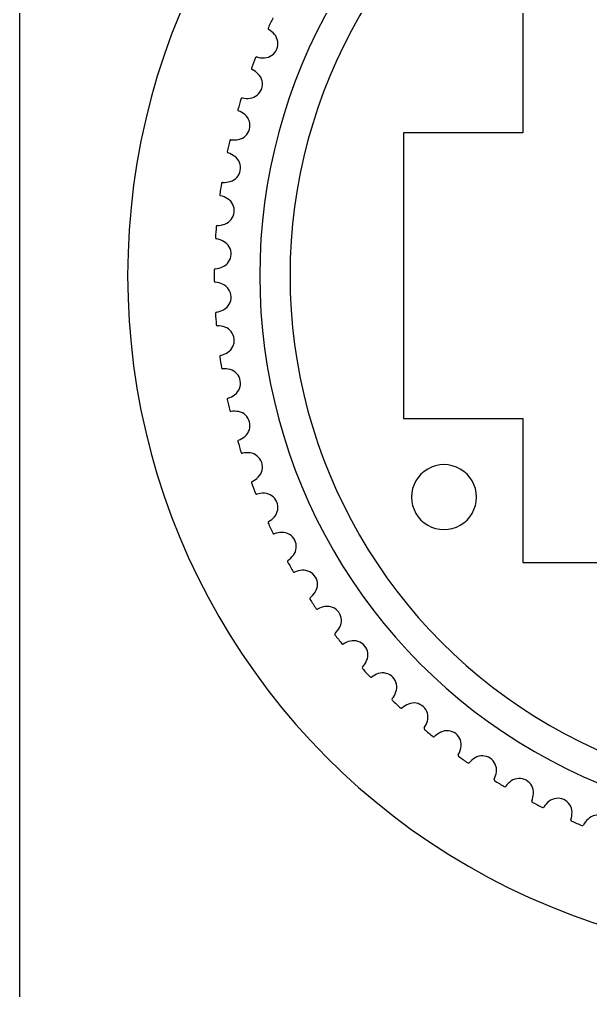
# Model space of a CAD drawing. Extents: x 0 to 508, y 0 to 304.
# Drawn here: x 0.12 to 26.51, y 61.97 to 106.85 of the extents above; entities that cross this region are included whole.
import ezdxf

# ---------------------------------------------------------------- set-up
doc = ezdxf.new("R2010")
doc.units = 0
doc.layers.get('0').update_dxf_attribs({"linetype": 'CONTINUOUS'})

msp = doc.modelspace()

# ---------------------------------------------------------------- linework, layer by layer
at = {"color": 7}
msp.add_lwpolyline([(0.120756, 165.010264), (0.120756, 25.010248)], dxfattribs=at)
for points in [[(23.370778, 108.260264), (23.370778, 101.610263), (17.870779, 101.610263), (17.870779, 88.410264), (23.370778, 88.410264), (23.370778, 81.760264), (30.020763, 81.760264), (30.020763, 76.260259), (43.220772, 76.260259), (43.220772, 81.760264), (49.870757, 81.760264), (49.870757, 88.410264), (55.370756, 88.410264), (55.370756, 101.610263), (49.870757, 101.610263), (49.870757, 108.260264), (43.220772, 108.260264), (43.220772, 113.760269), (30.020763, 113.760269), (30.020763, 108.260264)], [(21.23403, 84.773521)]]:
    msp.add_lwpolyline(points, close=True, dxfattribs=at)
for points in [[(20.865497, 122.305279), (11.116684, 116.674288), (5.114247, 106.268477), (5.120772, 95.010264)], [(23.920767, 117.007309), (16.06198, 112.470036), (11.220767, 104.08481), (11.220767, 95.010264)], [(24.620762, 115.794882), (17.195133, 111.507693), (12.620757, 103.584641), (12.620757, 95.010264)], [(11.834283, 106.921602), (11.757954, 106.762778), (11.683153, 106.603224), (11.60989, 106.442962)], [(11.60989, 106.442962), (11.600079, 106.419866), (11.608908, 106.393075), (11.630528, 106.380336)], [(11.902281, 106.154201), (11.824482, 106.243738), (11.732712, 106.320102), (11.630528, 106.380336)], [(12.01068, 105.468418), (12.108639, 105.698936), (12.066562, 105.965135), (11.902281, 106.154201)], [(11.441747, 105.070468), (11.69188, 105.083429), (11.912721, 105.237901), (12.01068, 105.468418)], [(11.030929, 105.080528), (10.966404, 104.916557), (10.903457, 104.751969), (10.842096, 104.586789)], [(11.090328, 105.109148), (11.066152, 105.115863), (11.040743, 105.10362), (11.030929, 105.080528)], [(11.090328, 105.109148), (11.204616, 105.077391), (11.323288, 105.064329), (11.441747, 105.070468)], [(10.842096, 104.586789), (10.833992, 104.563041), (10.844744, 104.536965), (10.867231, 104.525831)], [(11.154754, 104.320139), (11.07063, 104.403756), (10.973535, 104.473217), (10.867231, 104.525831)], [(11.312928, 103.644105), (11.393794, 103.881157), (11.332397, 104.143571), (11.154754, 104.320139)], [(10.421276, 103.218604), (10.396675, 103.223536), (10.372228, 103.209472), (10.364126, 103.185725)], [(10.421276, 103.218604), (10.537574, 103.195271), (10.656881, 103.190902), (10.774574, 103.205666)], [(10.774574, 103.20568), (11.02309, 103.23687), (11.232061, 103.407052), (11.312928, 103.644105)], [(10.364126, 103.185725), (10.311741, 103.017481), (10.260974, 102.848738), (10.211832, 102.679519)], [(10.211832, 102.679519), (10.205482, 102.655248), (10.218101, 102.63003), (10.241333, 102.620561)], [(10.543117, 102.436403), (10.453109, 102.513659), (10.351199, 102.575848), (10.241333, 102.620561)], [(10.750207, 101.773709), (10.81356, 102.016033), (10.733174, 102.27327), (10.543117, 102.436403)], [(10.245275, 101.297166), (10.490856, 101.346406), (10.686854, 101.531385), (10.750207, 101.773709)], [(9.837394, 101.247302), (9.79743, 101.075684), (9.759116, 100.903685), (9.722459, 100.731331)], [(9.892004, 101.284267), (9.867103, 101.287397), (9.84374, 101.271583), (9.837394, 101.247302)], [(9.892004, 101.284267), (10.009685, 101.269489), (10.128983, 101.27384), (10.245275, 101.297153)], [(9.722459, 100.731331), (9.717898, 100.706659), (9.732328, 100.682427), (9.756193, 100.674683)], [(10.070624, 100.513047), (9.975214, 100.583526), (9.869033, 100.63811), (9.756193, 100.674683)], [(10.325537, 99.867236), (10.371032, 100.113538), (10.272083, 100.364222), (10.070624, 100.513047)], [(9.856735, 99.355106), (10.098067, 99.42214), (10.280041, 99.620933), (10.325537, 99.867236)], [(9.453562, 99.275604), (9.426232, 99.101526), (9.400575, 98.927189), (9.376595, 98.752618)], [(9.505315, 99.316455), (9.480258, 99.317752), (9.45812, 99.300277), (9.453562, 99.275604)], [(9.505315, 99.316455), (9.623773, 99.310307), (9.742445, 99.323359), (9.856735, 99.355106)], [(9.376595, 98.752618), (9.373851, 98.72767), (9.390026, 98.704553), (9.414404, 98.698584)], [(9.739762, 98.560332), (9.639472, 98.623656), (9.529601, 98.670343), (9.414404, 98.698584)], [(10.041144, 97.934859), (10.068535, 98.183824), (9.951548, 98.426613), (9.739762, 98.560332)], [(9.61099, 97.389868), (9.846781, 97.474345), (10.013753, 97.685893), (10.041144, 97.934859)], [(9.263327, 97.325667), (9.381918, 97.328182), (9.499322, 97.349863), (9.61099, 97.389868)], [(9.214697, 97.281145), (9.20014, 97.105537), (9.187272, 96.929793), (9.176094, 96.753937)], [(9.263327, 97.325667), (9.238242, 97.32513), (9.21744, 97.306085), (9.214697, 97.281145)], [(9.176094, 96.753937), (9.175178, 96.728858), (9.192994, 96.706985), (9.217739, 96.702809)], [(9.552331, 96.588673), (9.447684, 96.644508), (9.334694, 96.683051), (9.217739, 96.702809)], [(9.898565, 95.986866), (9.907711, 96.237167), (9.773314, 96.470769), (9.552331, 96.588673)], [(9.509337, 95.41193), (9.738334, 95.513393), (9.88942, 95.736564), (9.898565, 95.986866)], [(9.12204, 95.274572), (9.120346, 95.09837), (9.120346, 94.922155), (9.12204, 94.745953)], [(9.16731, 95.322525), (9.142323, 95.320168), (9.122956, 95.299653), (9.12204, 95.274572)], [(9.16731, 95.322525), (9.285393, 95.333692), (9.400894, 95.363883), (9.509337, 95.41193)], [(5.120772, 95.010264), (5.114247, 83.75205), (11.116684, 73.346239), (20.865497, 67.715248)], [(9.12204, 94.745953), (9.122956, 94.720872), (9.142323, 94.700357), (9.16731, 94.698)], [(9.509337, 94.608594), (9.400894, 94.656641), (9.285393, 94.686833), (9.16731, 94.698)], [(11.220767, 95.010264), (11.220767, 85.935718), (16.06198, 77.550491), (23.920767, 73.013218)], [(12.620757, 95.010264), (12.620757, 86.435886), (17.195133, 78.512834), (24.620762, 74.225645)], [(9.898565, 94.033659), (9.88942, 94.283961), (9.738334, 94.507132), (9.509337, 94.608594)], [(9.552331, 93.431852), (9.773314, 93.549756), (9.907711, 93.783358), (9.898565, 94.033659)], [(9.217739, 93.317716), (9.334694, 93.337473), (9.447684, 93.376016), (9.552331, 93.431852)], [(9.217739, 93.317716), (9.192994, 93.31354), (9.175178, 93.291667), (9.176094, 93.266588)], [(9.176094, 93.266588), (9.187272, 93.090732), (9.20014, 92.914988), (9.214697, 92.739379)], [(9.214697, 92.739379), (9.21744, 92.714439), (9.238242, 92.695395), (9.263327, 92.694858)], [(9.61099, 92.630659), (9.499321, 92.670664), (9.381918, 92.692343), (9.263327, 92.694858)], [(10.041144, 92.085669), (10.013753, 92.334634), (9.846781, 92.546182), (9.61099, 92.630659)], [(9.739762, 91.460196), (9.951548, 91.593915), (10.068535, 91.836703), (10.041144, 92.085669)], [(9.414404, 91.32194), (9.390027, 91.315971), (9.373852, 91.292856), (9.376595, 91.26791)], [(9.376595, 91.26791), (9.400575, 91.093338), (9.426232, 90.919), (9.453562, 90.744921)], [(9.414404, 91.32194), (9.529601, 91.350183), (9.639473, 91.396871), (9.739762, 91.460196)], [(9.453562, 90.744921), (9.458121, 90.720249), (9.480259, 90.702775), (9.505315, 90.704072)], [(9.856735, 90.665419), (9.742445, 90.697167), (9.623773, 90.710219), (9.505315, 90.704072)], [(10.325537, 90.153289), (10.280041, 90.399592), (10.098067, 90.598384), (9.856735, 90.665419)], [(10.070624, 89.507478), (10.272083, 89.656303), (10.371032, 89.906986), (10.325537, 90.153289)], [(9.756193, 89.345841), (9.732329, 89.338098), (9.717899, 89.313868), (9.722459, 89.289197)], [(9.756193, 89.345841), (9.869033, 89.382415), (9.975214, 89.436998), (10.070624, 89.507478)], [(9.722459, 89.289197), (9.759116, 89.116841), (9.79743, 88.944842), (9.837394, 88.773222)], [(9.837394, 88.773222), (9.84374, 88.748942), (9.867103, 88.733128), (9.892004, 88.736257)], [(10.245275, 88.723362), (10.128983, 88.746674), (10.009685, 88.751025), (9.892004, 88.736247)], [(10.75021, 88.246817), (10.686857, 88.489142), (10.490857, 88.674122), (10.245275, 88.723362)], [(10.543117, 87.584121), (10.733176, 87.747255), (10.813563, 88.004492), (10.75021, 88.246817)], [(10.241333, 87.399966), (10.351198, 87.444679), (10.453109, 87.506867), (10.543117, 87.584121)], [(10.241333, 87.399966), (10.2181, 87.390497), (10.205481, 87.365277), (10.211832, 87.341006)], [(10.211832, 87.341006), (10.260974, 87.171787), (10.311741, 87.003044), (10.364126, 86.8348)], [(10.364126, 86.8348), (10.372228, 86.811053), (10.396675, 86.796988), (10.421276, 86.80192)], [(10.774574, 86.814845), (10.656881, 86.829609), (10.537574, 86.82524), (10.421276, 86.801907)], [(11.312928, 86.37642), (11.232061, 86.613472), (11.02309, 86.783654), (10.774574, 86.814845)], [(11.154754, 85.700386), (11.332397, 85.876954), (11.393794, 86.139368), (11.312928, 86.37642)], [(20.484028, 86.072561), (20.019926, 86.340511), (19.448128, 86.340511), (18.984026, 86.072561)], [(18.984026, 86.072561), (18.519924, 85.804612), (18.234025, 85.30942), (18.234025, 84.773521)], [(21.23403, 84.773521), (21.23403, 85.30942), (20.948131, 85.804612), (20.484028, 86.072561)], [(10.867231, 85.494693), (10.844744, 85.48356), (10.833992, 85.457484), (10.842096, 85.433736)], [(10.842096, 85.433736), (10.903457, 85.268555), (10.966404, 85.103968), (11.030929, 84.939997)], [(10.867231, 85.494693), (10.973535, 85.547308), (11.07063, 85.616768), (11.154754, 85.700386)], [(11.030929, 84.939997), (11.040743, 84.916904), (11.066152, 84.904662), (11.090328, 84.911377)], [(11.441747, 84.950057), (11.323288, 84.956195), (11.204616, 84.943134), (11.090328, 84.911377)], [(12.01068, 84.552106), (11.912721, 84.782624), (11.69188, 84.937095), (11.441747, 84.950057)], [(11.902281, 83.866323), (12.066562, 84.05539), (12.108639, 84.321589), (12.01068, 84.552106)], [(18.234025, 84.773521), (18.234025, 84.237622), (18.519924, 83.742431), (18.984026, 83.474481)], [(20.484028, 83.474481), (20.948131, 83.742431), (21.23403, 84.237622), (21.23403, 84.773521)], [(11.630528, 83.640189), (11.608908, 83.62745), (11.600079, 83.600659), (11.60989, 83.577562)], [(11.60989, 83.577562), (11.683153, 83.417301), (11.757954, 83.257747), (11.834283, 83.098923)], [(11.630528, 83.640189), (11.732712, 83.700422), (11.824482, 83.776786), (11.902281, 83.866323)], [(18.984026, 83.474481), (19.448128, 83.206532), (20.019926, 83.206532), (20.484028, 83.474481)], [(11.834283, 83.098923), (11.845756, 83.076607), (11.871992, 83.066251), (11.895614, 83.074714)], [(12.24325, 83.138944), (12.124666, 83.136417), (12.007272, 83.114728), (11.895614, 83.074716)], [(12.839725, 82.783591), (12.725197, 83.006345), (12.493664, 83.144282), (12.24325, 83.138944)], [(12.781677, 82.091718), (12.93172, 82.292274), (12.954253, 82.560838), (12.839725, 82.783591)], [(12.527148, 81.846351), (12.506564, 81.832027), (12.499775, 81.804671), (12.511273, 81.782386)], [(12.511167, 81.782386), (12.595925, 81.627899), (12.682165, 81.474231), (12.769876, 81.321402)], [(12.527148, 81.846351), (12.624665, 81.913882), (12.710618, 81.996741), (12.781677, 82.091718)], [(12.769876, 81.321402), (12.782951, 81.299981), (12.809879, 81.291571), (12.832821, 81.301743)], [(13.174848, 81.39117), (13.056763, 81.379994), (12.941262, 81.349792), (12.832821, 81.301736)], [(13.795653, 81.080293), (13.665177, 81.294091), (13.424201, 81.414763), (13.174848, 81.39117)], [(13.788258, 80.386039), (13.923258, 80.597009), (13.926129, 80.866495), (13.795653, 81.080293)], [(13.552329, 80.12275), (13.644653, 80.197218), (13.724324, 80.28613), (13.788258, 80.386039)], [(13.552329, 80.12275), (13.532767, 80.10702), (13.527899, 80.079225), (13.540952, 80.057784)], [(13.541057, 80.057784), (13.636868, 79.909897), (13.734098, 79.762934), (13.832734, 79.616916)], [(13.832734, 79.616916), (13.847331, 79.596514), (13.874786, 79.590086), (13.896922, 79.601888)], [(14.231514, 79.716059), (14.114558, 79.696294), (14.001568, 79.657743), (13.896922, 79.601899)], [(14.873373, 79.451339), (14.727633, 79.655044), (14.478483, 79.7578), (14.231514, 79.716059)], [(14.916679, 78.758386), (15.035923, 78.978651), (15.019113, 79.247634), (14.873373, 79.451339)], [(14.700594, 78.478578), (14.787237, 78.559587), (14.860208, 78.654076), (14.916679, 78.758386)], [(14.700594, 78.478578), (14.682232, 78.461467), (14.679403, 78.433394), (14.693979, 78.412962)], [(14.694085, 78.412962), (14.800436, 78.272463), (14.908136, 78.132989), (15.017168, 77.99456)], [(15.40764, 78.12255), (15.292441, 78.094299), (15.18257, 78.047602), (15.082282, 77.984268)], [(16.06711, 77.905389), (15.906889, 78.097912), (15.650903, 78.182207), (15.40764, 78.12255)], [(15.017168, 77.99456), (15.033218, 77.975281), (15.061068, 77.970879), (15.082282, 77.984268)], [(16.160882, 77.217445), (16.263731, 77.445826), (16.227331, 77.712865), (16.06711, 77.905389)], [(15.965805, 76.922609), (16.046302, 77.009727), (16.112178, 77.109291), (16.160882, 77.217445)], [(15.965805, 76.922609), (15.948497, 76.904418), (15.947365, 76.876213), (15.963159, 76.856693)], [(15.964112, 76.856693), (16.080428, 76.724333), (16.198015, 76.593093), (16.316854, 76.462993)], [(16.316854, 76.462993), (16.334275, 76.444922), (16.362393, 76.442567), (16.382577, 76.45749)], [(16.696955, 76.619142), (16.584132, 76.582557), (16.477969, 76.527965), (16.382577, 76.457482)], [(17.370514, 76.450697), (17.196668, 76.63101), (16.935213, 76.696396), (16.696955, 76.619142)], [(17.514252, 75.771436), (17.600154, 76.006715), (17.54436, 76.270383), (17.370514, 76.450697)], [(17.341215, 75.463149), (17.325594, 75.443508), (17.326953, 75.415331), (17.34439, 75.397283)], [(17.341215, 75.463149), (17.415138, 75.55591), (17.473572, 75.660016), (17.514252, 75.771436)], [(17.344337, 75.397283), (17.470009, 75.273766), (17.596865, 75.151459), (17.724887, 75.03038)], [(17.724887, 75.03038), (17.743552, 75.013608), (17.771758, 75.013268), (17.790821, 75.029587)], [(18.092579, 75.213861), (17.982721, 75.169138), (17.880819, 75.106942), (17.790821, 75.029682)], [(18.77663, 75.095025), (18.590088, 75.262167), (18.324562, 75.308296), (18.092579, 75.213861)], [(18.969567, 74.428075), (19.038063, 74.668995), (18.963171, 74.927883), (18.77663, 75.095025)], [(18.819495, 74.107977), (18.805337, 74.087256), (18.808733, 74.05925), (18.827432, 74.042513)], [(18.819495, 74.107977), (18.88645, 74.205887), (18.937128, 74.313982), (18.969567, 74.428075)], [(18.827406, 74.042513), (18.96176, 73.9285), (19.097206, 73.815781), (19.233727, 73.704371)], [(24.620762, 74.225645), (32.046391, 69.938456), (41.195144, 69.938456), (48.620773, 74.225645)], [(19.233727, 73.704371), (19.253594, 73.689026), (19.28176, 73.690792), (19.299555, 73.708498)], [(19.587051, 73.914201), (19.480755, 73.861577), (19.38367, 73.792108), (19.299555, 73.708485)], [(20.277964, 73.845626), (20.079715, 73.998707), (19.811524, 74.025326), (19.587051, 73.914201)], [(20.519072, 73.194526), (20.569804, 73.439808), (20.476213, 73.692545), (20.277964, 73.845626)], [(20.39276, 72.864329), (20.452392, 72.966865), (20.495047, 73.07837), (20.519072, 73.194526)], [(20.39276, 72.864329), (20.380154, 72.842629), (20.385587, 72.814946), (20.40546, 72.79962)], [(20.405434, 72.79962), (20.547752, 72.695717), (20.691066, 72.593185), (20.835355, 72.492037)], [(21.172408, 72.727098), (21.070232, 72.666857), (20.978471, 72.590486), (20.900681, 72.500945)], [(21.866472, 72.709128), (21.657583, 72.847328), (21.388169, 72.854303), (21.172408, 72.727098)], [(22.154462, 72.077376), (22.18715, 72.325702), (22.075362, 72.570927), (21.866472, 72.709128)], [(23.920767, 73.013218), (31.779555, 68.475945), (41.46198, 68.475945), (49.320767, 73.013218)], [(20.835355, 72.492037), (20.856284, 72.478198), (20.884227, 72.482012), (20.900681, 72.500953)], [(22.052597, 71.738839), (22.104583, 71.845455), (22.138982, 71.959777), (22.154462, 72.077376)], [(23.533718, 71.691638), (23.315292, 71.814222), (23.046083, 71.801509), (22.840183, 71.658885)], [(22.052597, 71.738839), (22.041622, 71.716259), (22.049094, 71.68904), (22.07006, 71.675228)], [(22.069954, 71.675228), (22.219475, 71.581991), (22.369889, 71.490193), (22.521175, 71.399847)], [(22.521175, 71.399847), (22.543056, 71.387568), (22.57065, 71.393408), (22.58568, 71.4135)], [(22.840183, 71.658885), (22.742673, 71.591346), (22.656729, 71.508481), (22.58568, 71.4135)], [(23.867057, 71.082583), (23.881535, 71.332636), (23.752143, 71.569053), (23.533718, 71.691638)], [(23.790169, 70.737513), (23.834236, 70.847638), (23.8602, 70.964166), (23.867057, 71.082583)], [(25.270772, 70.798544), (25.043985, 70.904858), (24.776426, 70.872531), (24.581485, 70.715264)], [(23.790169, 70.737513), (23.780849, 70.714213), (23.790243, 70.687614), (23.81213, 70.675336)], [(23.81213, 70.675336), (23.968055, 70.593263), (24.124767, 70.51269), (24.282241, 70.433629)], [(24.282241, 70.433629), (24.304965, 70.422979), (24.332062, 70.430823), (24.345582, 70.451964)], [(24.581485, 70.715264), (24.489169, 70.640788), (24.409506, 70.55187), (24.345582, 70.451956)], [(25.647676, 70.215453), (25.643861, 70.465893), (25.497559, 70.692231), (25.270772, 70.798544)], [(25.596189, 69.865692), (25.632096, 69.978741), (25.649484, 70.096853), (25.647676, 70.215453)], [(27.068409, 70.034653), (26.83446, 70.124129), (26.569968, 70.072352), (26.387028, 69.901266)], [(25.596189, 69.865692), (25.588597, 69.84177), (25.599916, 69.815927), (25.622647, 69.805285)], [(25.62262, 69.805285), (25.784126, 69.734812), (25.946306, 69.665893), (26.109136, 69.598537)], [(26.109136, 69.598537), (26.132577, 69.589576), (26.159029, 69.599378), (26.170969, 69.62145)], [(26.387028, 69.901266), (26.300393, 69.820249), (26.227431, 69.725754), (26.170969, 69.62144)], [(20.865497, 67.715248), (30.614309, 62.084257), (42.627226, 62.084257), (52.376038, 67.715248)]]:
    msp.add_open_spline(points, degree=3, dxfattribs=at)

doc.saveas('drawing.dxf')
